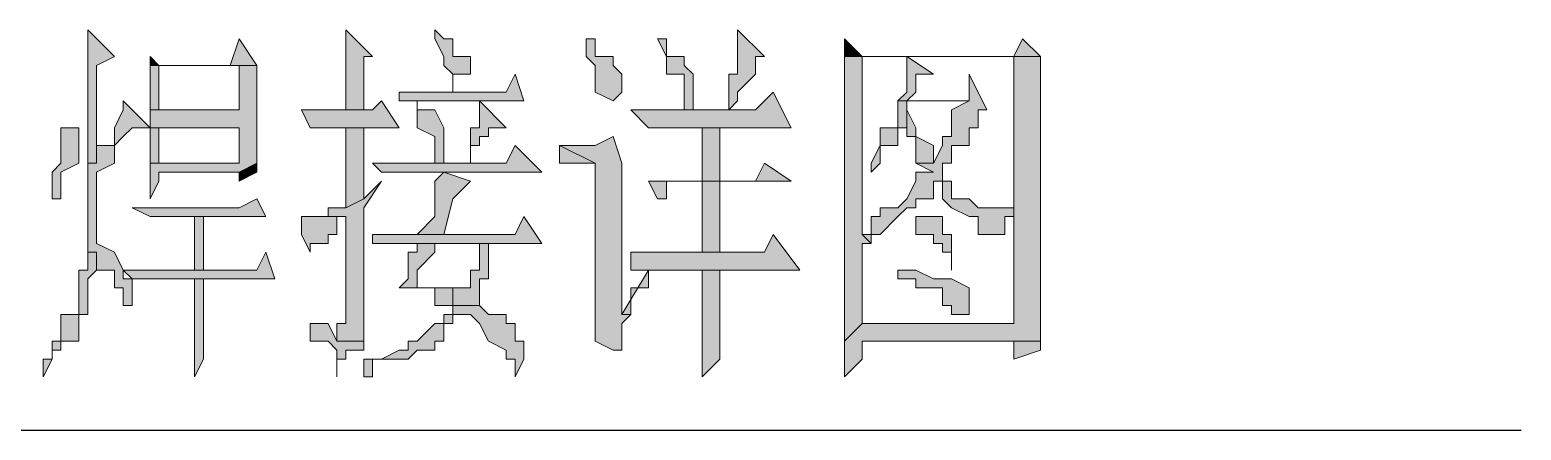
# Model space of a CAD drawing. Header units: millimetres. Extents: x 20 to 821, y 1 to 1134.
# Drawn here: x 446.13 to 476.28, y 110.66 to 118.76 of the extents above; entities that cross this region are included whole.
import ezdxf

# ---------------------------------------------------------------- set-up
doc = ezdxf.new("R2010")
doc.units = ezdxf.units.MM
doc.layers.add('1', color=7, linetype='Continuous')

msp = doc.modelspace()

# ---------------------------------------------------------------- hatches: boundary and pattern name
h = msp.add_hatch(color=0)
h.dxf.hatch_style = 2
h.paths.add_polyline_path([(447.3, 118.761732), (447.3, 116.061732), (447.48, 116.061732), (447.48, 118.041732), (447.84, 118.221732)])
h = msp.add_hatch(color=0)
h.dxf.hatch_style = 2
h.paths.add_polyline_path([(450.36, 118.581732), (450.18, 118.041732), (448.56, 118.041732), (448.56, 117.861732), (448.56, 117.141732), (448.74, 117.141732), (448.74, 118.041732), (450.36, 118.041732), (450.72, 118.041732)])
h = msp.add_hatch(color=0)
h.dxf.hatch_style = 2
h.paths.add_polyline_path([(452.52, 118.761732), (452.52, 117.141732), (452.88, 117.141732), (452.88, 118.221732), (453.06, 118.221732)])
h = msp.add_hatch(color=0)
h.dxf.hatch_style = 2
h.paths.add_polyline_path([(454.32, 118.761732), (454.32, 118.581732), (454.5, 118.221732), (454.5, 118.041732), (454.68, 117.861732), (454.68, 117.501732), (454.68, 117.861732), (455.04, 117.861732), (455.04, 118.041732), (455.04, 118.221732), (454.68, 118.221732), (454.68, 118.581732), (454.5, 118.581732)])
h = msp.add_hatch(color=0)
h.dxf.hatch_style = 2
h.paths.add_polyline_path([(457.38, 118.581732), (457.38, 118.221732), (457.56, 118.041732), (457.56, 117.501732), (457.92, 117.321732), (458.1, 117.501732), (458.1, 117.861732), (457.92, 118.041732), (457.92, 118.221732), (457.56, 118.221732), (457.56, 118.581732)])
h = msp.add_hatch(color=0)
h.dxf.hatch_style = 2
h.paths.add_polyline_path([(458.82, 118.581732), (459, 118.221732), (459, 117.861732), (459.36, 117.861732), (459.36, 117.141732), (459.54, 117.141732), (459.54, 117.861732), (459.36, 118.041732), (459.36, 118.221732), (459, 118.221732), (459, 118.581732)])
h = msp.add_hatch(color=0)
h.dxf.hatch_style = 2
h.paths.add_polyline_path([(460.44, 118.761732), (460.44, 117.861732), (460.26, 117.861732), (460.26, 117.141732), (460.44, 117.321732), (460.44, 117.501732), (460.8, 117.861732), (460.8, 118.221732), (460.98, 118.221732)])
h = msp.add_hatch(color=0)
h.dxf.hatch_style = 2
h.paths.add_polyline_path([(462.6, 118.581732), (462.6, 118.221732), (462.96, 118.221732)])
h = msp.add_hatch(color=0)
h.dxf.hatch_style = 2
h.paths.add_polyline_path([(466.2, 118.581732), (466.02, 118.221732), (462.6, 118.221732), (462.6, 118.041732), (462.6, 112.461732), (462.96, 112.821732), (462.96, 114.441732), (463.14, 114.441732), (462.96, 114.621732), (462.96, 118.221732), (463.86, 118.221732), (466.56, 118.221732)])
h = msp.add_hatch(color=0)
h.dxf.hatch_style = 2
h.paths.add_polyline_path([(448.56, 118.221732), (448.56, 118.041732), (448.74, 118.041732)])
h = msp.add_hatch(color=0)
h.dxf.hatch_style = 2
h.paths.add_polyline_path([(466.56, 118.221732), (466.02, 118.221732), (466.02, 112.821732), (462.96, 112.821732), (462.6, 112.461732), (462.6, 111.741732), (462.96, 112.101732), (462.96, 112.461732), (466.02, 112.461732), (466.56, 112.461732), (466.56, 112.821732)])
h = msp.add_hatch(color=0)
h.dxf.hatch_style = 2
h.paths.add_polyline_path([(463.86, 118.221732), (463.86, 117.501732), (463.68, 117.321732), (463.86, 117.321732), (464.04, 117.501732), (464.04, 117.861732), (464.4, 117.861732)])
h = msp.add_hatch(color=0)
h.dxf.hatch_style = 2
h.paths.add_polyline_path([(450.72, 118.041732), (450.36, 118.041732), (450.36, 117.141732), (448.56, 117.141732), (448.56, 116.781732), (450.36, 116.781732), (450.36, 116.061732), (448.56, 116.061732), (448.56, 115.881732), (448.56, 115.341732), (448.74, 115.701732), (448.74, 115.881732), (450.36, 115.881732), (450.72, 116.061732), (450.72, 117.501732), (450.72, 117.861732)])
h = msp.add_hatch(color=0)
h.dxf.hatch_style = 2
h.paths.add_polyline_path([(455.94, 117.861732), (455.76, 117.501732), (453.6, 117.501732), (453.6, 117.321732), (456.12, 117.321732)])
h = msp.add_hatch(color=0)
h.dxf.hatch_style = 2
h.paths.add_polyline_path([(465.12, 117.861732), (465.12, 117.321732), (463.86, 117.321732), (463.68, 117.321732), (465.12, 117.321732), (464.76, 117.141732), (464.76, 116.601732), (464.58, 116.601732), (464.58, 116.421732), (464.4, 116.061732), (464.04, 116.061732), (464.4, 115.881732), (464.04, 115.881732), (464.04, 115.701732), (463.86, 115.341732), (463.68, 115.161732), (463.32, 115.161732), (463.32, 114.981732), (463.14, 114.981732), (463.14, 114.621732), (462.96, 114.621732), (463.14, 114.441732), (463.14, 114.621732), (463.32, 114.621732), (463.68, 114.981732), (463.86, 115.161732), (464.04, 115.161732), (464.04, 115.341732), (464.4, 115.341732), (464.4, 115.701732), (464.76, 115.701732), (464.58, 115.701732), (464.58, 116.061732), (464.76, 116.061732), (464.76, 116.421732), (465.12, 116.421732), (465.12, 116.781732), (465.3, 116.781732), (465.3, 117.141732), (465.48, 117.141732)])
h = msp.add_hatch(color=0)
h.dxf.hatch_style = 2
h.paths.add_polyline_path([(448.02, 117.321732), (448.02, 117.141732), (447.84, 116.781732), (447.84, 116.421732), (447.48, 116.421732), (447.48, 116.061732), (447.3, 116.061732), (447.3, 114.261732), (447.48, 114.261732), (447.48, 113.901732), (447.84, 113.901732), (447.84, 113.541732), (448.02, 113.541732), (448.02, 113.181732), (448.2, 113.181732), (448.2, 113.721732), (448.02, 113.721732), (448.02, 113.901732), (447.84, 114.261732), (447.48, 114.441732), (447.48, 115.881732), (447.84, 116.061732), (447.84, 116.421732), (448.02, 116.601732), (448.2, 116.781732), (448.56, 116.781732)])
h = msp.add_hatch(color=0)
h.dxf.hatch_style = 2
h.paths.add_polyline_path([(453.24, 117.321732), (453.06, 117.141732), (451.62, 117.141732), (451.8, 116.781732), (453.6, 116.781732)])
h = msp.add_hatch(color=0)
h.dxf.hatch_style = 2
h.paths.add_polyline_path([(453.96, 117.321732), (453.96, 116.781732), (454.32, 116.601732), (454.32, 116.061732), (454.5, 116.061732), (454.5, 116.781732), (454.32, 117.141732), (453.96, 117.141732)])
h = msp.add_hatch(color=0)
h.dxf.hatch_style = 2
h.paths.add_polyline_path([(455.22, 117.321732), (455.22, 116.781732), (455.04, 116.781732), (455.04, 116.061732), (454.68, 116.061732), (455.04, 116.061732), (455.04, 116.421732), (455.22, 116.421732), (455.22, 116.601732), (455.4, 116.601732), (455.4, 116.781732), (455.76, 116.781732)])
h = msp.add_hatch(color=0)
h.dxf.hatch_style = 2
h.paths.add_polyline_path([(461.16, 117.501732), (460.8, 117.141732), (458.28, 117.141732), (458.64, 116.781732), (461.52, 116.781732)])
h = msp.add_hatch(color=0)
h.dxf.hatch_style = 2
h.paths.add_polyline_path([(463.68, 117.321732), (463.68, 116.781732), (463.32, 116.781732), (463.32, 116.421732), (463.14, 116.061732), (463.14, 115.881732), (463.32, 116.061732), (463.32, 116.421732), (463.68, 116.421732), (463.68, 116.781732), (463.86, 116.781732), (463.86, 117.321732), (465.12, 117.321732)])
h = msp.add_hatch(color=0)
h.dxf.hatch_style = 2
h.paths.add_polyline_path([(463.86, 117.141732), (463.86, 116.601732), (464.04, 116.601732), (464.04, 116.061732), (464.4, 116.061732), (464.4, 116.421732), (464.04, 116.601732), (464.04, 116.781732)])
h = msp.add_hatch(color=0)
h.dxf.hatch_style = 2
h.paths.add_polyline_path([(447.12, 116.781732), (446.76, 116.781732), (446.76, 116.601732), (446.76, 116.061732), (446.58, 115.881732), (446.58, 115.341732), (446.76, 115.341732), (446.76, 115.881732), (447.12, 116.061732)])
h = msp.add_hatch(color=0)
h.dxf.hatch_style = 2
h.paths.add_polyline_path([(448.56, 116.781732), (448.56, 116.061732), (448.74, 116.061732), (448.74, 116.781732), (450.36, 116.781732)])
h = msp.add_hatch(color=0)
h.dxf.hatch_style = 2
h.paths.add_polyline_path([(452.88, 116.781732), (452.52, 116.781732), (452.52, 115.161732), (452.88, 115.341732)])
h = msp.add_hatch(color=0)
h.dxf.hatch_style = 2
h.paths.add_polyline_path([(459.72, 115.701732), (460.08, 115.701732), (460.08, 116.781732), (459.72, 116.781732)])
h = msp.add_hatch(color=0)
h.dxf.hatch_style = 2
h.paths.add_polyline_path([(455.94, 116.421732), (455.76, 116.061732), (453.06, 116.061732), (453.24, 115.881732), (456.48, 115.881732)])
h = msp.add_hatch(color=0)
h.dxf.hatch_style = 2
h.paths.add_polyline_path([(457.92, 116.601732), (457.56, 116.421732), (456.84, 116.421732), (457.56, 116.061732), (457.56, 112.461732), (457.92, 112.281732), (458.1, 112.281732), (458.1, 112.461732), (458.1, 112.821732), (458.28, 113.001732), (458.1, 113.001732), (458.1, 115.881732), (458.1, 116.061732)])
h = msp.add_hatch(color=0)
h.dxf.hatch_style = 2
h.paths.add_polyline_path([(456.84, 116.421732), (456.84, 116.061732), (457.2, 116.061732), (457.56, 116.061732)])
h = msp.add_hatch(color=0)
h.dxf.hatch_style = 2
h.paths.add_polyline_path([(450.72, 116.061732), (450.36, 115.881732), (450.36, 115.701732), (450.72, 115.881732)])
h = msp.add_hatch(color=0)
h.dxf.hatch_style = 2
h.paths.add_polyline_path([(454.5, 115.881732), (454.32, 115.701732), (454.32, 114.981732), (453.96, 114.621732), (454.5, 114.621732), (454.68, 115.341732), (455.04, 115.701732)])
h = msp.add_hatch(color=0)
h.dxf.hatch_style = 2
h.paths.add_polyline_path([(460.98, 116.061732), (460.8, 115.701732), (458.64, 115.701732), (458.82, 115.341732), (459, 115.341732), (459, 115.701732), (461.52, 115.701732)])
h = msp.add_hatch(color=0)
h.dxf.hatch_style = 2
h.paths.add_polyline_path([(453.24, 115.701732), (452.88, 115.341732), (452.52, 115.161732), (452.16, 115.161732), (452.16, 114.981732), (451.8, 114.981732), (452.52, 114.981732), (452.52, 112.821732), (452.34, 112.821732), (452.34, 112.461732), (452.88, 112.461732), (452.88, 115.161732)])
h = msp.add_hatch(color=0)
h.dxf.hatch_style = 2
h.paths.add_polyline_path([(459.72, 114.261732), (460.08, 114.261732), (460.08, 115.701732), (459.72, 115.701732)])
h = msp.add_hatch(color=0)
h.dxf.hatch_style = 2
h.paths.add_polyline_path([(464.76, 115.701732), (464.4, 115.701732), (464.58, 115.701732), (464.58, 115.341732), (464.76, 115.161732), (465.12, 114.981732), (465.3, 114.981732), (465.3, 114.621732), (465.84, 114.621732), (465.84, 114.981732), (466.02, 114.981732), (466.02, 115.161732), (465.48, 115.161732), (465.3, 115.161732), (465.12, 115.341732), (464.76, 115.341732)])
h = msp.add_hatch(color=0)
h.dxf.hatch_style = 2
h.paths.add_polyline_path([(450.72, 115.341732), (450.36, 115.161732), (448.2, 115.161732), (448.56, 114.981732), (450.9, 114.981732)])
h = msp.add_hatch(color=0)
h.dxf.hatch_style = 2
h.paths.add_polyline_path([(449.46, 113.901732), (449.64, 113.901732), (449.64, 114.981732), (449.46, 114.981732)])
h = msp.add_hatch(color=0)
h.dxf.hatch_style = 2
h.paths.add_polyline_path([(451.8, 114.981732), (451.62, 114.981732), (451.62, 114.621732), (451.8, 114.261732), (451.8, 114.441732), (452.16, 114.441732), (452.16, 114.621732), (452.34, 114.621732), (452.34, 114.981732), (452.52, 114.981732)])
h = msp.add_hatch(color=0)
h.dxf.hatch_style = 2
h.paths.add_polyline_path([(456.12, 114.981732), (455.94, 114.621732), (453.06, 114.621732), (453.06, 114.441732), (456.48, 114.441732)])
h = msp.add_hatch(color=0)
h.dxf.hatch_style = 2
h.paths.add_polyline_path([(464.04, 114.981732), (464.04, 114.621732), (464.4, 114.621732), (464.4, 114.441732), (464.58, 114.441732), (464.58, 114.261732), (464.76, 114.261732), (464.76, 113.901732), (464.76, 114.261732), (464.76, 114.621732), (464.58, 114.621732), (464.58, 114.981732), (464.4, 114.981732)])
h = msp.add_hatch(color=0)
h.dxf.hatch_style = 2
h.paths.add_polyline_path([(461.16, 114.621732), (460.98, 114.261732), (458.28, 114.261732), (458.28, 113.901732), (461.7, 113.901732)])
h = msp.add_hatch(color=0)
h.dxf.hatch_style = 2
h.paths.add_polyline_path([(453.96, 114.441732), (453.96, 114.261732), (453.78, 114.261732), (453.78, 113.721732), (453.6, 113.541732), (454.32, 113.541732), (454.32, 113.181732), (454.68, 113.181732), (454.68, 113.001732), (454.5, 113.001732), (455.04, 113.001732), (455.22, 112.821732), (455.4, 112.461732), (455.76, 112.281732), (455.76, 112.101732), (455.94, 112.101732), (455.94, 111.741732), (456.12, 112.101732), (456.12, 112.461732), (455.94, 112.461732), (455.94, 112.821732), (455.76, 112.821732), (455.76, 113.001732), (455.4, 113.001732), (455.22, 113.181732), (455.04, 113.181732), (455.22, 113.181732), (454.68, 113.181732), (454.68, 113.541732), (453.96, 113.541732), (453.96, 113.721732), (453.96, 113.901732), (454.32, 114.261732), (454.32, 114.441732), (455.22, 114.441732)])
h = msp.add_hatch(color=0)
h.dxf.hatch_style = 2
h.paths.add_polyline_path([(455.4, 114.441732), (453.96, 114.441732), (455.22, 114.441732), (455.22, 113.901732), (455.04, 113.901732), (455.04, 113.541732), (454.68, 113.541732), (454.68, 113.181732), (455.22, 113.181732), (455.22, 113.721732), (455.4, 113.721732)])
h = msp.add_hatch(color=0)
h.dxf.hatch_style = 2
h.paths.add_polyline_path([(447.3, 114.261732), (447.3, 113.901732), (447.12, 113.901732), (447.12, 113.001732), (446.76, 113.001732), (446.76, 112.461732), (446.58, 112.461732), (446.58, 112.101732), (446.4, 112.101732), (446.4, 111.741732), (446.58, 112.101732), (446.58, 112.281732), (446.76, 112.281732), (446.76, 112.461732), (447.12, 112.461732), (447.12, 112.821732), (447.12, 113.001732), (447.3, 113.001732), (447.3, 113.721732), (447.48, 113.901732), (447.48, 114.261732)])
h = msp.add_hatch(color=0)
h.dxf.hatch_style = 2
h.paths.add_polyline_path([(450.9, 114.261732), (450.72, 113.901732), (448.02, 113.901732), (448.2, 113.721732), (451.08, 113.721732)])
h = msp.add_hatch(color=0)
h.dxf.hatch_style = 2
h.paths.add_polyline_path([(449.64, 113.721732), (449.46, 113.721732), (449.46, 113.541732), (449.46, 111.741732), (449.64, 112.101732)])
h = msp.add_hatch(color=0)
h.dxf.hatch_style = 2
h.paths.add_polyline_path([(458.64, 113.901732), (458.1, 113.001732), (458.28, 113.001732), (458.28, 113.181732), (458.28, 113.541732), (458.64, 113.541732)])
h = msp.add_hatch(color=0)
h.dxf.hatch_style = 2
h.paths.add_polyline_path([(460.08, 113.901732), (459.72, 113.901732), (459.72, 113.721732), (459.72, 111.741732), (460.08, 112.101732), (460.08, 113.541732), (460.08, 113.721732)])
h = msp.add_hatch(color=0)
h.dxf.hatch_style = 2
h.paths.add_polyline_path([(463.68, 113.901732), (463.68, 113.721732), (463.86, 113.721732), (464.04, 113.721732), (464.04, 113.541732), (464.58, 113.541732), (464.58, 113.181732), (464.76, 113.181732), (464.76, 113.001732), (465.12, 113.001732), (465.12, 113.181732), (465.12, 113.541732), (464.76, 113.721732), (464.4, 113.721732), (464.04, 113.901732)])
h = msp.add_hatch(color=0)
h.dxf.hatch_style = 2
h.paths.add_polyline_path([(451.8, 112.821732), (451.8, 112.461732), (452.16, 112.461732), (452.34, 112.281732), (452.34, 111.741732), (452.34, 112.101732), (452.52, 112.101732), (452.52, 112.281732), (452.88, 112.281732), (452.88, 112.461732), (452.34, 112.461732), (452.16, 112.821732)])
h = msp.add_hatch(color=0)
h.dxf.hatch_style = 2
h.paths.add_polyline_path([(454.5, 113.001732), (454.5, 112.821732), (454.32, 112.821732), (453.96, 112.461732), (453.78, 112.461732), (453.78, 112.281732), (453.6, 112.281732), (453.24, 112.101732), (452.88, 112.101732), (452.88, 111.741732), (453.06, 111.741732), (453.06, 112.101732), (453.6, 112.101732), (453.78, 112.101732), (453.96, 112.281732), (454.32, 112.281732), (454.32, 112.461732), (454.5, 112.461732), (454.5, 112.821732), (454.68, 112.821732), (454.68, 113.001732), (455.04, 113.001732)])
h = msp.add_hatch(color=0)
h.dxf.hatch_style = 2
h.paths.add_polyline_path([(466.56, 112.461732), (466.02, 112.461732), (466.02, 112.101732), (466.56, 112.281732)])

# ---------------------------------------------------------------- linework, layer by layer
at = {"layer": '1', "color": 0, "lineweight": 5}
for points in [[(447.3, 118.761732), (447.3, 116.061732), (447.48, 116.061732), (447.48, 118.041732), (447.84, 118.221732), (447.3, 118.761732)], [(450.36, 118.581732), (450.18, 118.041732), (448.56, 118.041732), (448.56, 117.861732), (448.56, 117.141732), (448.74, 117.141732), (448.74, 118.041732), (450.36, 118.041732), (450.72, 118.041732), (450.36, 118.581732)], [(452.52, 118.761732), (452.52, 117.141732), (452.88, 117.141732), (452.88, 118.221732), (453.06, 118.221732), (452.52, 118.761732)], [(454.32, 118.761732), (454.32, 118.581732), (454.5, 118.221732), (454.5, 118.041732), (454.68, 117.861732), (454.68, 117.501732), (454.68, 117.861732), (455.04, 117.861732), (455.04, 118.041732), (455.04, 118.221732), (454.68, 118.221732), (454.68, 118.581732), (454.5, 118.581732), (454.32, 118.761732)], [(457.38, 118.581732), (457.38, 118.221732), (457.56, 118.041732), (457.56, 117.501732), (457.92, 117.321732), (458.1, 117.501732), (458.1, 117.861732), (457.92, 118.041732), (457.92, 118.221732), (457.56, 118.221732), (457.56, 118.581732), (457.38, 118.581732)], [(458.82, 118.581732), (459, 118.221732), (459, 117.861732), (459.36, 117.861732), (459.36, 117.141732), (459.54, 117.141732), (459.54, 117.861732), (459.36, 118.041732), (459.36, 118.221732), (459, 118.221732), (459, 118.581732), (458.82, 118.581732)], [(460.44, 118.761732), (460.44, 117.861732), (460.26, 117.861732), (460.26, 117.141732), (460.44, 117.321732), (460.44, 117.501732), (460.8, 117.861732), (460.8, 118.221732), (460.98, 118.221732), (460.44, 118.761732)], [(462.6, 118.581732), (462.6, 118.221732), (462.96, 118.221732), (462.6, 118.581732)], [(466.2, 118.581732), (466.02, 118.221732), (462.6, 118.221732), (462.6, 118.041732), (462.6, 112.461732), (462.96, 112.821732), (462.96, 114.441732), (463.14, 114.441732), (462.96, 114.621732), (462.96, 118.221732), (463.86, 118.221732), (466.56, 118.221732), (466.2, 118.581732)], [(448.56, 118.221732), (448.56, 118.041732), (448.74, 118.041732), (448.56, 118.221732)], [(466.56, 118.221732), (466.02, 118.221732), (466.02, 112.821732), (462.96, 112.821732), (462.6, 112.461732), (462.6, 111.741732), (462.96, 112.101732), (462.96, 112.461732), (466.02, 112.461732), (466.56, 112.461732), (466.56, 112.821732), (466.56, 118.221732)], [(463.86, 118.221732), (463.86, 117.501732), (463.68, 117.321732), (463.86, 117.321732), (464.04, 117.501732), (464.04, 117.861732), (464.4, 117.861732), (463.86, 118.221732)], [(450.72, 118.041732), (450.36, 118.041732), (450.36, 117.141732), (448.56, 117.141732), (448.56, 116.781732), (450.36, 116.781732), (450.36, 116.061732), (448.56, 116.061732), (448.56, 115.881732), (448.56, 115.341732), (448.74, 115.701732), (448.74, 115.881732), (450.36, 115.881732), (450.72, 116.061732), (450.72, 117.501732), (450.72, 117.861732), (450.72, 118.041732)], [(455.94, 117.861732), (455.76, 117.501732), (453.6, 117.501732), (453.6, 117.321732), (456.12, 117.321732), (455.94, 117.861732)], [(465.12, 117.861732), (465.12, 117.321732), (463.86, 117.321732), (463.68, 117.321732), (465.12, 117.321732), (464.76, 117.141732), (464.76, 116.601732), (464.58, 116.601732), (464.58, 116.421732), (464.4, 116.061732), (464.04, 116.061732), (464.4, 115.881732), (464.04, 115.881732), (464.04, 115.701732), (463.86, 115.341732), (463.68, 115.161732), (463.32, 115.161732), (463.32, 114.981732), (463.14, 114.981732), (463.14, 114.621732), (462.96, 114.621732), (463.14, 114.441732), (463.14, 114.621732), (463.32, 114.621732), (463.68, 114.981732), (463.86, 115.161732), (464.04, 115.161732), (464.04, 115.341732), (464.4, 115.341732), (464.4, 115.701732), (464.76, 115.701732), (464.58, 115.701732), (464.58, 116.061732), (464.76, 116.061732), (464.76, 116.421732), (465.12, 116.421732), (465.12, 116.781732), (465.3, 116.781732), (465.3, 117.141732), (465.48, 117.141732), (465.12, 117.861732)], [(448.02, 117.321732), (448.02, 117.141732), (447.84, 116.781732), (447.84, 116.421732), (447.48, 116.421732), (447.48, 116.061732), (447.3, 116.061732), (447.3, 114.261732), (447.48, 114.261732), (447.48, 113.901732), (447.84, 113.901732), (447.84, 113.541732), (448.02, 113.541732), (448.02, 113.181732), (448.2, 113.181732), (448.2, 113.721732), (448.02, 113.721732), (448.02, 113.901732), (447.84, 114.261732), (447.48, 114.441732), (447.48, 115.881732), (447.84, 116.061732), (447.84, 116.421732), (448.02, 116.601732), (448.2, 116.781732), (448.56, 116.781732), (448.02, 117.321732)], [(453.24, 117.321732), (453.06, 117.141732), (451.62, 117.141732), (451.8, 116.781732), (453.6, 116.781732), (453.24, 117.321732)], [(453.96, 117.321732), (453.96, 116.781732), (454.32, 116.601732), (454.32, 116.061732), (454.5, 116.061732), (454.5, 116.781732), (454.32, 117.141732), (453.96, 117.141732), (453.96, 117.321732)], [(455.22, 117.321732), (455.22, 116.781732), (455.04, 116.781732), (455.04, 116.061732), (454.68, 116.061732), (455.04, 116.061732), (455.04, 116.421732), (455.22, 116.421732), (455.22, 116.601732), (455.4, 116.601732), (455.4, 116.781732), (455.76, 116.781732), (455.22, 117.321732)], [(461.16, 117.501732), (460.8, 117.141732), (458.28, 117.141732), (458.64, 116.781732), (461.52, 116.781732), (461.16, 117.501732)], [(463.68, 117.321732), (463.68, 116.781732), (463.32, 116.781732), (463.32, 116.421732), (463.14, 116.061732), (463.14, 115.881732), (463.32, 116.061732), (463.32, 116.421732), (463.68, 116.421732), (463.68, 116.781732), (463.86, 116.781732), (463.86, 117.321732), (463.86, 117.321732), (465.12, 117.321732), (463.68, 117.321732)], [(463.86, 117.141732), (463.86, 116.601732), (464.04, 116.601732), (464.04, 116.061732), (464.4, 116.061732), (464.4, 116.421732), (464.04, 116.601732), (464.04, 116.781732), (463.86, 117.141732)], [(447.12, 116.781732), (446.76, 116.781732), (446.76, 116.601732), (446.76, 116.061732), (446.58, 115.881732), (446.58, 115.341732), (446.76, 115.341732), (446.76, 115.881732), (447.12, 116.061732), (447.12, 116.781732)], [(448.56, 116.781732), (448.56, 116.061732), (448.74, 116.061732), (448.74, 116.781732), (450.36, 116.781732), (448.56, 116.781732)], [(452.88, 116.781732), (452.52, 116.781732), (452.52, 115.161732), (452.88, 115.341732), (452.88, 116.781732)], [(459.72, 115.701732), (460.08, 115.701732), (460.08, 116.781732), (459.72, 116.781732), (459.72, 115.701732)], [(455.94, 116.421732), (455.76, 116.061732), (453.06, 116.061732), (453.24, 115.881732), (456.48, 115.881732), (455.94, 116.421732)], [(457.92, 116.601732), (457.56, 116.421732), (456.84, 116.421732), (457.56, 116.061732), (457.56, 112.461732), (457.92, 112.281732), (458.1, 112.281732), (458.1, 112.461732), (458.1, 112.821732), (458.28, 113.001732), (458.1, 113.001732), (458.1, 115.881732), (458.1, 116.061732), (457.92, 116.601732)], [(456.84, 116.421732), (456.84, 116.061732), (457.2, 116.061732), (457.56, 116.061732), (456.84, 116.421732)], [(450.72, 116.061732), (450.36, 115.881732), (450.36, 115.701732), (450.72, 115.881732), (450.72, 116.061732)], [(454.5, 115.881732), (454.32, 115.701732), (454.32, 114.981732), (453.96, 114.621732), (454.5, 114.621732), (454.68, 115.341732), (455.04, 115.701732), (454.5, 115.881732)], [(460.98, 116.061732), (460.8, 115.701732), (458.64, 115.701732), (458.82, 115.341732), (459, 115.341732), (459, 115.701732), (461.52, 115.701732), (460.98, 116.061732)], [(453.24, 115.701732), (452.88, 115.341732), (452.52, 115.161732), (452.16, 115.161732), (452.16, 114.981732), (451.8, 114.981732), (452.52, 114.981732), (452.52, 112.821732), (452.34, 112.821732), (452.34, 112.461732), (452.88, 112.461732), (452.88, 115.161732), (453.24, 115.701732)], [(459.72, 114.261732), (460.08, 114.261732), (460.08, 115.701732), (459.72, 115.701732), (459.72, 114.261732)], [(464.76, 115.701732), (464.4, 115.701732), (464.58, 115.701732), (464.58, 115.341732), (464.76, 115.161732), (465.12, 114.981732), (465.3, 114.981732), (465.3, 114.621732), (465.84, 114.621732), (465.84, 114.981732), (466.02, 114.981732), (466.02, 115.161732), (465.48, 115.161732), (465.3, 115.161732), (465.12, 115.341732), (464.76, 115.341732), (464.76, 115.701732)], [(450.72, 115.341732), (450.36, 115.161732), (448.2, 115.161732), (448.56, 114.981732), (450.9, 114.981732), (450.72, 115.341732)], [(449.46, 113.901732), (449.64, 113.901732), (449.64, 114.981732), (449.46, 114.981732), (449.46, 113.901732)], [(451.8, 114.981732), (451.62, 114.981732), (451.62, 114.621732), (451.8, 114.261732), (451.8, 114.441732), (452.16, 114.441732), (452.16, 114.621732), (452.34, 114.621732), (452.34, 114.981732), (452.52, 114.981732), (451.8, 114.981732)], [(456.12, 114.981732), (455.94, 114.621732), (453.06, 114.621732), (453.06, 114.441732), (456.48, 114.441732), (456.12, 114.981732)], [(464.04, 114.981732), (464.04, 114.621732), (464.4, 114.621732), (464.4, 114.441732), (464.58, 114.441732), (464.58, 114.261732), (464.76, 114.261732), (464.76, 113.901732), (464.76, 114.261732), (464.76, 114.621732), (464.58, 114.621732), (464.58, 114.981732), (464.4, 114.981732), (464.04, 114.981732)], [(461.16, 114.621732), (460.98, 114.261732), (458.28, 114.261732), (458.28, 113.901732), (461.7, 113.901732), (461.16, 114.621732)], [(453.96, 114.441732), (453.96, 114.261732), (453.78, 114.261732), (453.78, 113.721732), (453.6, 113.541732), (454.32, 113.541732), (454.32, 113.181732), (454.68, 113.181732), (454.68, 113.001732), (454.5, 113.001732), (455.04, 113.001732), (455.22, 112.821732), (455.4, 112.461732), (455.4, 112.461732), (455.76, 112.281732), (455.76, 112.101732), (455.94, 112.101732), (455.94, 111.741732), (456.12, 112.101732), (456.12, 112.461732), (455.94, 112.461732), (455.94, 112.821732), (455.76, 112.821732), (455.76, 113.001732), (455.4, 113.001732), (455.22, 113.181732), (455.04, 113.181732), (455.22, 113.181732), (454.68, 113.181732), (454.68, 113.541732), (453.96, 113.541732), (453.96, 113.721732), (453.96, 113.901732), (454.32, 114.261732), (454.32, 114.441732), (455.22, 114.441732), (453.96, 114.441732)], [(455.4, 114.441732), (453.96, 114.441732), (455.22, 114.441732), (455.22, 113.901732), (455.04, 113.901732), (455.04, 113.541732), (454.68, 113.541732), (454.68, 113.181732), (455.22, 113.181732), (455.22, 113.721732), (455.4, 113.721732), (455.4, 114.441732)], [(447.3, 114.261732), (447.3, 113.901732), (447.12, 113.901732), (447.12, 113.001732), (446.76, 113.001732), (446.76, 112.461732), (446.58, 112.461732), (446.58, 112.101732), (446.4, 112.101732), (446.4, 111.741732), (446.58, 112.101732), (446.58, 112.281732), (446.76, 112.281732), (446.76, 112.461732), (447.12, 112.461732), (447.12, 112.821732), (447.12, 112.821732), (447.12, 113.001732), (447.3, 113.001732), (447.3, 113.721732), (447.48, 113.901732), (447.48, 114.261732), (447.3, 114.261732)], [(450.9, 114.261732), (450.72, 113.901732), (448.02, 113.901732), (448.2, 113.721732), (451.08, 113.721732), (450.9, 114.261732)], [(449.64, 113.721732), (449.46, 113.721732), (449.46, 113.541732), (449.46, 111.741732), (449.64, 112.101732), (449.64, 113.721732)], [(458.64, 113.901732), (458.1, 113.001732), (458.28, 113.001732), (458.28, 113.181732), (458.28, 113.541732), (458.64, 113.541732), (458.64, 113.901732)], [(460.08, 113.901732), (459.72, 113.901732), (459.72, 113.721732), (459.72, 111.741732), (460.08, 112.101732), (460.08, 113.541732), (460.08, 113.721732), (460.08, 113.901732)], [(463.68, 113.901732), (463.68, 113.721732), (463.86, 113.721732), (464.04, 113.721732), (464.04, 113.541732), (464.58, 113.541732), (464.58, 113.181732), (464.76, 113.181732), (464.76, 113.001732), (465.12, 113.001732), (465.12, 113.181732), (465.12, 113.541732), (464.76, 113.721732), (464.76, 113.721732), (464.4, 113.721732), (464.04, 113.901732), (463.68, 113.901732)], [(451.8, 112.821732), (451.8, 112.461732), (452.16, 112.461732), (452.34, 112.281732), (452.34, 111.741732), (452.34, 112.101732), (452.52, 112.101732), (452.52, 112.281732), (452.88, 112.281732), (452.88, 112.461732), (452.34, 112.461732), (452.16, 112.821732), (451.8, 112.821732)], [(454.5, 113.001732), (454.5, 112.821732), (454.32, 112.821732), (453.96, 112.461732), (453.78, 112.461732), (453.78, 112.281732), (453.6, 112.281732), (453.24, 112.101732), (452.88, 112.101732), (452.88, 111.741732), (453.06, 111.741732), (453.06, 112.101732), (453.6, 112.101732), (453.78, 112.101732), (453.96, 112.281732), (454.32, 112.281732), (454.32, 112.461732), (454.5, 112.461732), (454.5, 112.821732), (454.68, 112.821732), (454.68, 113.001732), (455.04, 113.001732), (454.5, 113.001732)], [(466.56, 112.461732), (466.02, 112.461732), (466.02, 112.101732), (466.56, 112.281732), (466.56, 112.461732)]]:
    msp.add_lwpolyline(points, dxfattribs=at)
at = {"layer": '1', "color": 0, "lineweight": 25}
msp.add_lwpolyline([(390.42, 110.661732), (476.28, 110.661732)], dxfattribs=at)

doc.saveas('drawing.dxf')
